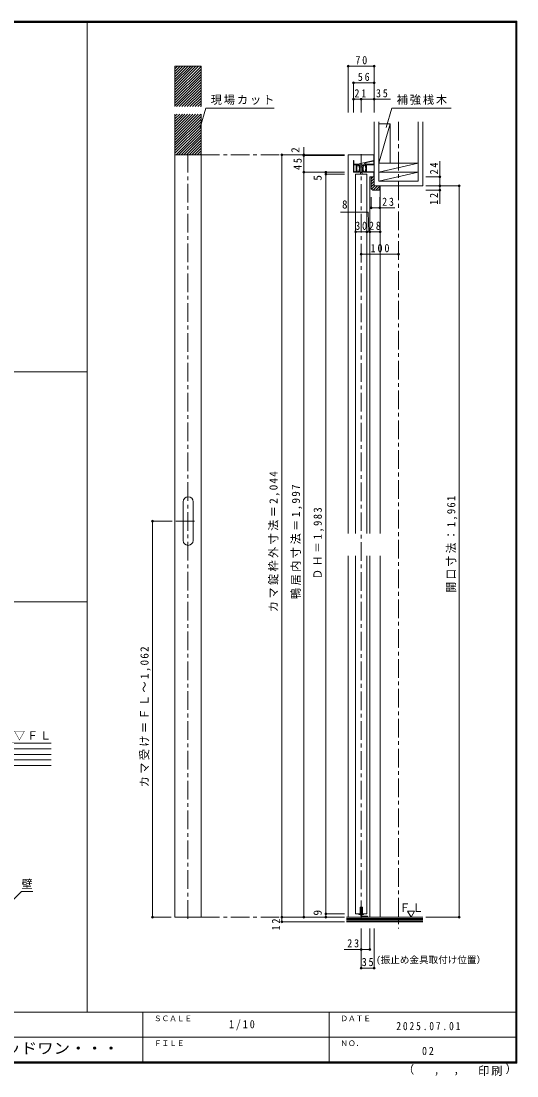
# Model space of a CAD drawing. Units: millimetres at full size, sheet at 1:10. Extents: x -2000 to 1900, y -1436 to 1392.
# Drawn here: x 571 to 1900, y -1436 to 1392 of the extents above; entities that cross this region are included whole.
import ezdxf
from ezdxf.enums import TextEntityAlignment as Align

# ---------------------------------------------------------------- set-up
doc = ezdxf.new("R2010")
doc.units = ezdxf.units.MM
doc.header["$LTSCALE"] = 10
doc.header["$PDMODE"] = 32
doc.header["$PDSIZE"] = 5
doc.linetypes.add('CHAIN1', pattern=[8, 5, -1, 1, -1])
for name, color, linetype, lineweight in [('0-1_通り芯', 4, 'CHAIN1', 9), ('0-2_柱', 7, 'Continuous', 9), ('0-3_仕上げ', 2, 'Continuous', 9), ('0-4_枠', 3, 'Continuous', 9), ('0-5_ケーシング', 3, 'Continuous', 9), ('0-6_扉', 6, 'Continuous', 9), ('0-7_金物', 7, 'Continuous', 9), ('0-A_文字', 7, 'Continuous', 9), ('0-B_寸法', 7, 'Continuous', 9), ('0-C_ハッチ', 3, 'Continuous', 9), ('1-3_仕上げ', 2, 'Continuous', 9), ('1-A_文字', 7, 'Continuous', 9), ('1-C_ハッチ', 4, 'Continuous', 9), ('F-1_図枠', 6, 'Continuous', 9)]:
    doc.layers.add(name, color=color, linetype=linetype, lineweight=lineweight)
doc.layers.add('F-A_文字', color=7, linetype='Continuous')
doc.styles.add('ＭＳ ゴシック', font='')
doc.styles.get('ＭＳ ゴシック').set_extended_font_data('MS Gothic')

msp = doc.modelspace()

# ---------------------------------------------------------------- linework, layer by layer
at = {"layer": '0-1_通り芯'}
for p, q in [((1017.96, 1035.44), (1017.96, -1021.75)), ((1052.96, 1033.42), (1269.86, 1033.42)), ((1482.63, 1034.94), (1482.63, -1021.25)), ((1035.71, 51.42), (967.96, 51.42)), ((1052.96, -1010.58), (1269.86, -1010.08))]:
    msp.add_line(p, q, dxfattribs=at)
at = {"layer": '0-2_柱'}
for p, q in [((1530.13, 962.92), (1530.13, 1121.57)), ((1560.13, 1115.92), (1530.13, 1010.92)), ((1560.13, 1010.92), (1560.13, 1115.92)), ((1530.13, 986.92), (1635.13, 986.92)), ((1530.13, 962.92), (1635.13, 986.92))]:
    msp.add_line(p, q, dxfattribs=at)
msp.add_lwpolyline([(1530.13, 1010.92), (1635.13, 1010.92), (1530.13, 986.92)], dxfattribs=at)
at = {"layer": '0-3_仕上げ'}
for p, q in [((1517.63, 1121.42), (1517.63, 950.42)), ((1560.13, 1115.92), (1530.13, 1115.92)), ((1635.13, 962.92), (1635.13, 1121.92)), ((1647.63, 950.42), (1647.63, 1121.42)), ((1635.13, 962.92), (1530.13, 962.92)), ((1647.63, 950.42), (1517.63, 950.42)), ((1442.95, -1010.58), (1647.63, -1010.58)), ((1442.95, -1022.58), (1647.63, -1022.58))]:
    msp.add_line(p, q, dxfattribs=at)
at = {"layer": '0-4_枠'}
for p, q in [((1052.96, 1162.31), (1052.96, 1270.71)), ((982.96, 1142.31), (982.96, -1010.58)), ((1052.96, 1142.31), (1052.96, -1010.58)), ((1052.96, 1033.42), (982.96, 1033.42)), ((1447.63, 1033.42), (1517.63, 1033.42)), ((1447.63, 1033.42), (1447.63, 17.92)), ((1517.63, 974.42), (1505.63, 974.42)), ((1505.63, 974.42), (1505.63, 17.92)), ((1517.63, 950.42), (1517.63, 974.42)), ((1533.63, 950.42), (1533.63, 17.92)), ((1005.21, -0.35), (1005.21, 103.19)), ((1031.71, -0.35), (1031.71, 103.19)), ((1031.71, -0.35), (1031.71, 28.9)), ((1447.63, -42.08), (1447.63, -1010.58)), ((1505.63, -42.08), (1505.63, -1010.58)), ((1533.63, -42.08), (1533.63, -1010.58)), ((982.96, -1010.58), (1052.96, -1010.58))]:
    msp.add_line(p, q, dxfattribs=at)
msp.add_lwpolyline([(1052.96, 1270.71), (982.96, 1270.71), (982.96, 1162.31)], dxfattribs=at)
for centre, start, end in [((1018.56, 103.19), 0, 180), ((1018.46, -0.35), 180, 0)]:
    msp.add_arc(centre, 13.25, start, end, dxfattribs=at)
at = {"layer": '0-5_ケーシング'}
for p, q in [((1509.63, 942.42), (1509.63, 974.42)), ((1517.63, 950.42), (1517.63, 974.42)), ((1513.63, 938.42), (1509.63, 942.42))]:
    msp.add_line(p, q, dxfattribs=at)
msp.add_lwpolyline([(1513.63, 938.42), (1532.63, 938.42), (1532.63, 950.42), (1517.63, 950.42)], dxfattribs=at)
at = {"layer": '0-6_扉'}
for p, q in [((1497.63, 981.42), (1467.63, 981.42)), ((1467.63, 981.42), (1467.63, 17.92)), ((1497.63, 981.42), (1497.63, 17.92)), ((1467.63, -42.08), (1467.63, -1001.58)), ((1497.63, -42.08), (1497.63, -1001.58)), ((1485.88, -983.58), (1485.88, -1001.58)), ((1479.38, -1001.58), (1467.63, -1001.58)), ((1485.88, -1001.58), (1497.63, -1001.58))]:
    msp.add_line(p, q, dxfattribs=at)
msp.add_lwpolyline([(1485.88, -983.58), (1479.38, -983.58), (1479.38, -1001.58)], dxfattribs=at)
at = {"layer": '0-7_金物'}
for p, q in [((1461.63, 1018.42), (1463.13, 1018.42)), ((1461.63, 987.42), (1461.63, 1018.42)), ((1463.13, 1018.42), (1463.13, 1007.92)), ((1477, 1009.42), (1516.13, 1018.42)), ((1517.63, 1031.42), (1516.13, 1031.42)), ((1516.13, 1018.42), (1516.13, 1031.42)), ((1463.13, 1007.92), (1477, 1007.92)), ((1463.13, 988.92), (1463.13, 1005.42)), ((1467.63, 1006.42), (1464.13, 1006.42)), ((1468.63, 988.92), (1468.63, 1005.42)), ((1470.13, 1005.42), (1470.13, 988.71)), ((1476, 1006.42), (1471.13, 1006.42)), ((1477, 1009.42), (1477, 1007.92)), ((1477, 1005.42), (1477, 1003.42)), ((1477, 1003.42), (1479, 1003.42)), ((1477.17, 991.72), (1479.13, 991.72)), ((1477.62, 995.91), (1479.13, 995.91)), ((1479, 1005.42), (1479, 1003.42)), ((1485.18, 1006.42), (1480, 1006.42)), ((1486.13, 995.91), (1487.63, 995.91)), ((1486.13, 991.72), (1488.13, 991.72)), ((1486.18, 1005.42), (1486.18, 1003.42)), ((1486.18, 1003.42), (1488.18, 1003.42)), ((1488.18, 1005.42), (1488.18, 1003.42)), ((1494.13, 1006.42), (1489.18, 1006.42)), ((1514.9, 1016.6), (1492.28, 1011.4)), ((1492.5, 1009.42), (1496.63, 1009.42)), ((1495.13, 1005.42), (1495.13, 988.71)), ((1496.63, 1009.42), (1496.63, 1007.92)), ((1515.13, 1007.92), (1496.63, 1007.92)), ((1496.63, 988.92), (1496.63, 1005.42)), ((1497.63, 1006.42), (1517.63, 1006.42)), ((1516.13, 1008.92), (1516.13, 1015.63)), ((1462.63, 986.42), (1475.26, 986.42)), ((1467.63, 987.92), (1464.13, 987.92)), ((1475.26, 986.42), (1475.28, 986.42)), ((1480.63, 986.42), (1480.63, 981.42)), ((1484.63, 986.42), (1484.63, 981.42)), ((1489.99, 986.42), (1489.97, 986.42)), ((1516.13, 986.42), (1489.99, 986.42)), ((1497.63, 987.92), (1517.63, 987.92)), ((1516.13, 986.42), (1516.13, 974.42)), ((1479.38, -983.58), (1485.88, -983.58)), ((1484.88, -984.58), (1480.38, -984.58)), ((1480.38, -1002.58), (1480.38, -984.58)), ((1484.88, -984.58), (1484.88, -1002.58)), ((1485.88, -983.58), (1485.88, -1001.58)), ((1480.38, -1002.58), (1476.38, -1002.58)), ((1484.88, -1002.58), (1488.88, -1002.58))]:
    msp.add_line(p, q, dxfattribs=at)
at = {"layer": '0-7_金物', "color": 3}
for p, q in [((1481.13, -1007.58), (1481.13, -990.58)), ((1484.13, -990.58), (1481.13, -990.58)), ((1484.13, -990.58), (1484.13, -1007.58)), ((1499.13, -1007.58), (1484.13, -1007.58)), ((1484.13, -1010.58), (1499.13, -1010.58)), ((1499.13, -1007.58), (1499.13, -1010.58))]:
    msp.add_line(p, q, dxfattribs=at)
at = {"layer": '0-7_金物'}
msp.add_lwpolyline([(1479.13, 986.42), (1479.13, 1001.42), (1486.13, 1001.42), (1486.13, 986.42)], close=True, dxfattribs=at)
for points in [[(1477.37, 988.51), (1477.35, 988.31), (1477.31, 987.98), (1477.23, 987.67), (1477.11, 987.39), (1477.01, 987.26), (1476.91, 987.17), (1476.71, 987.04), (1476.49, 986.93), (1476.25, 986.83), (1476.11, 986.78), (1475.97, 986.72), (1475.73, 986.62), (1475.5, 986.52), (1475.28, 986.42)], [(1487.88, 988.51), (1487.9, 988.31), (1487.94, 987.98), (1488.02, 987.67), (1488.14, 987.39), (1488.24, 987.26), (1488.34, 987.17), (1488.54, 987.04), (1488.76, 986.93), (1489, 986.83), (1489.14, 986.78), (1489.28, 986.72), (1489.52, 986.62), (1489.75, 986.52), (1489.97, 986.42)], [(1476.38, -1002.58), (1476.38, -1001.58), (1479.38, -1001.58), (1479.38, -983.58)], [(1485.88, -1001.58), (1488.88, -1001.58), (1488.88, -1002.58)]]:
    msp.add_lwpolyline(points, dxfattribs=at)
for centre, radius, start, end in [((1464.13, 1005.42), 1, 90, 180), ((1467.63, 1005.42), 1, 0, 90), ((1471.13, 1005.42), 1, 90, 180), ((1476, 1005.42), 1, 0, 90), ((1480, 1005.42), 1, 90, 180), ((1485.18, 1005.42), 1, 0, 90), ((1489.18, 1005.42), 1, 90, 180), ((1492.5, 1010.42), 1, 102.95559, 270), ((1494.13, 1005.42), 1, 0, 90), ((1497.63, 1005.42), 1, 90, 180), ((1515.13, 1015.63), 1, 0, 102.95559), ((1515.13, 1008.92), 1, 270, 0), ((1462.63, 987.42), 1, 180, 270), ((1464.13, 988.92), 1, 180, 270), ((1467.63, 988.92), 1, 270, 0), ((1473.95, 996.01), 8.24, 242.34607, 294.53166), ((1491.3, 996.01), 8.24, 245.46834, 297.65393), ((1497.63, 988.92), 1, 180, 270)]:
    msp.add_arc(centre, radius, start, end, dxfattribs=at)
at = {"layer": '0-7_金物', "color": 3}
msp.add_arc((1484.13, -1007.58), 3, 180, 270, dxfattribs=at)
at = {"layer": '0-7_金物'}
for centre in [(1474.13, 996.67), (1491.13, 996.67)]:
    msp.add_ellipse(centre, major_axis=(0, -9), ratio=0.3888, dxfattribs=at)
at = {"layer": '0-A_文字'}
for p, q in [((1066.06, 1158.73), (1050.27, 1106.24)), ((1249.05, 1158.73), (1066.06, 1158.73)), ((1564.79, 1158.73), (1549, 1106.24)), ((1723.83, 1158.73), (1564.79, 1158.73)), ((1606.64, -993.9), (1616.04, -1010.18)), ((1625.44, -993.9), (1606.64, -993.9)), ((1616.04, -1010.18), (1625.44, -993.9))]:
    msp.add_line(p, q, dxfattribs=at)
at = {"layer": '0-B_寸法', "color": 4}
for p, q in [((1447.63, 1270.71), (1447.63, 1146.61)), ((1517.63, 1270.71), (1447.63, 1270.71)), ((1517.63, 1270.71), (1517.63, 1146.61)), ((1461.63, 1225.99), (1461.63, 1146.61)), ((1461.63, 1225.99), (1517.63, 1225.99)), ((1461.63, 1182.12), (1482.63, 1182.12)), ((1482.63, 1182.12), (1482.63, 1146.61)), ((1482.63, 1182.12), (1561.33, 1182.12)), ((1328.29, 986.42), (1328.29, 1053.58)), ((1269.86, 1033.42), (1437.29, 1033.42)), ((1269.86, 1033.42), (1269.86, -1010.58)), ((1328.29, 1031.42), (1437.29, 1031.42)), ((1328.29, 986.42), (1437.29, 986.42)), ((1328.29, 986.42), (1328.29, -1010.58)), ((1388.03, 986.42), (1388.03, 981.42)), ((1388.03, 981.42), (1437.29, 981.42)), ((1388.03, 981.42), (1388.03, -1001.58)), ((1693.67, 974.42), (1655.37, 974.42)), ((1745.4, 950.42), (1655.37, 950.42)), ((1693.67, 938.42), (1655.37, 938.42)), ((1745.4, 950.42), (1745.4, -1010.58)), ((1509.63, 891.17), (1509.63, 920.1)), ((1532.63, 891.17), (1532.63, 920.1)), ((1501.02, 879.4), (1426.98, 879.4)), ((1502.84, 825.85), (1501.02, 879.4)), ((1509.63, 891.17), (1572.24, 891.17)), ((1467.63, 826.85), (1467.63, 854.1)), ((1497.63, 826.85), (1497.63, 854.1)), ((1505.63, 826.85), (1505.63, 854.1)), ((1533.63, 826.85), (1533.63, 854.1)), ((1467.63, 826.85), (1497.63, 826.85)), ((1497.63, 826.85), (1505.63, 826.85)), ((1505.63, 826.85), (1533.63, 826.85)), ((1482.63, 766.85), (1582.63, 766.85)), ((922.96, 51.42), (972.96, 51.42)), ((922.96, -1010.58), (922.96, 51.42)), ((922.96, -1010.58), (972.96, -1010.58)), ((1269.86, -1010.58), (1437.29, -1010.58)), ((1269.86, -1010.58), (1269.86, -1022.58)), ((1388.03, -1001.58), (1388.03, -1010.58)), ((1388.03, -1001.58), (1437.29, -1001.58)), ((1745.4, -1010.58), (1655.37, -1010.58)), ((1269.86, -1022.58), (1437.29, -1022.58)), ((1482.63, -1146.55), (1482.63, -1040.63)), ((1505.63, -1096.41), (1505.63, -1040.63)), ((1517.63, -1146.55), (1517.63, -1040.63)), ((1436.58, -1096.41), (1505.63, -1096.41)), ((1482.63, -1146.55), (1517.63, -1146.55))]:
    msp.add_line(p, q, dxfattribs=at)
at = {"layer": '0-B_寸法', "color": 4, "linetype": 'CHAIN1'}
msp.add_line((1582.63, 1121.42), (1582.63, -1040.63), dxfattribs=at)
at = {"layer": '0-B_寸法', "color": 4}
msp.add_lwpolyline([(1693.67, 1016.26), (1693.67, 950.42), (1693.67, 901.77)], dxfattribs=at)
at = {"layer": '0-B_寸法'}
for p in [(1447.63, 1270.71), (1517.63, 1270.71), (1461.63, 1225.99), (1517.63, 1225.99), (1461.63, 1182.12), (1482.63, 1182.12), (1517.63, 1182.12), (1269.86, 1033.42), (1328.29, 1033.42), (1328.29, 1031.42), (1328.29, 986.42), (1388.03, 986.42), (1388.03, 981.42), (1693.67, 974.42), (1693.67, 950.42), (1693.67, 938.42), (1745.4, 950.42), (1509.63, 891.17), (1532.63, 891.17), (1467.63, 826.85), (1497.63, 826.85), (1505.63, 826.85), (1533.63, 826.85), (1482.63, 766.85), (1582.63, 766.85), (922.96, 51.42), (922.96, -1010.58), (1269.86, -1010.58), (1328.29, -1010.58), (1388.03, -1001.58), (1388.03, -1010.58), (1745.4, -1010.58), (1269.86, -1022.58), (1482.63, -1096.41), (1505.63, -1096.41), (1482.63, -1146.55), (1517.63, -1146.55)]:
    msp.add_point(p, dxfattribs=at)
at = {"layer": '0-C_ハッチ', "color": 4}
for p, q in [((982.96, 1263.8), (989.86, 1270.71)), ((982.96, 1256.73), (996.93, 1270.71)), ((982.96, 1249.66), (1004.01, 1270.71)), ((982.96, 1242.59), (1011.08, 1270.71)), ((982.96, 1235.52), (1018.15, 1270.71)), ((982.96, 1228.45), (1025.22, 1270.71)), ((982.96, 1221.38), (1032.29, 1270.71)), ((982.96, 1214.31), (1039.36, 1270.71)), ((982.96, 1207.24), (1046.43, 1270.71)), ((982.96, 1200.16), (1052.96, 1270.16)), ((982.96, 1193.09), (1052.96, 1263.09)), ((982.96, 1186.02), (1052.96, 1256.02)), ((982.96, 1178.95), (1052.96, 1248.95)), ((982.96, 1171.88), (1052.96, 1241.88)), ((982.96, 1164.81), (1052.96, 1234.81)), ((987.54, 1162.31), (1052.96, 1227.74)), ((994.61, 1162.31), (1052.96, 1220.67)), ((1001.68, 1162.31), (1052.96, 1213.6)), ((1008.75, 1162.31), (1052.96, 1206.52)), ((1015.82, 1162.31), (1052.96, 1199.45)), ((1022.89, 1162.31), (1052.96, 1192.38)), ((1029.96, 1162.31), (1052.96, 1185.31)), ((1037.04, 1162.31), (1052.96, 1178.24)), ((1044.11, 1162.31), (1052.96, 1171.17)), ((1051.18, 1162.31), (1052.96, 1164.1)), ((982.96, 1136.52), (988.75, 1142.31)), ((982.96, 1129.45), (995.82, 1142.31)), ((982.96, 1122.38), (1002.89, 1142.31)), ((982.96, 1115.31), (1009.96, 1142.31)), ((982.96, 1108.24), (1017.04, 1142.31)), ((982.96, 1101.17), (1024.11, 1142.31)), ((982.96, 1094.1), (1031.18, 1142.31)), ((982.96, 1087.03), (1038.25, 1142.31)), ((982.96, 1079.96), (1045.32, 1142.31)), ((982.96, 1072.88), (1052.39, 1142.31)), ((982.96, 1065.81), (1052.96, 1135.81)), ((982.96, 1058.74), (1052.96, 1128.74)), ((982.96, 1051.67), (1052.96, 1121.67)), ((982.96, 1044.6), (1052.96, 1114.6)), ((982.96, 1037.53), (1052.96, 1107.53)), ((985.93, 1033.42), (1052.96, 1100.46)), ((993, 1033.42), (1052.96, 1093.39)), ((1000.07, 1033.42), (1052.96, 1086.32)), ((1007.14, 1033.42), (1052.96, 1079.25)), ((1014.21, 1033.42), (1052.96, 1072.17)), ((1021.28, 1033.42), (1052.96, 1065.1)), ((1028.35, 1033.42), (1052.96, 1058.03)), ((1035.42, 1033.42), (1052.96, 1050.96)), ((1042.49, 1033.42), (1052.96, 1043.89)), ((1049.57, 1033.42), (1052.96, 1036.82)), ((1509.63, 969.04), (1515.01, 974.42)), ((1509.63, 961.97), (1517.63, 969.97)), ((1509.63, 954.9), (1517.63, 962.9)), ((1509.63, 947.83), (1517.63, 955.83)), ((1510.46, 941.59), (1519.29, 950.42)), ((1514.36, 938.42), (1526.36, 950.42)), ((1521.44, 938.42), (1532.63, 949.61)), ((1528.51, 938.42), (1532.63, 942.54)), ((1481.13, -994.22), (1484.13, -991.22)), ((1481.13, -998.46), (1484.13, -995.46)), ((1481.13, -1002.71), (1484.13, -999.71)), ((1481.13, -1006.95), (1484.13, -1003.95)), ((1482.33, -1009.98), (1484.74, -1007.58)), ((1485.98, -1010.58), (1488.98, -1007.58)), ((1490.23, -1010.58), (1493.23, -1007.58)), ((1494.47, -1010.58), (1497.47, -1007.58)), ((1498.71, -1010.58), (1499.12, -1010.16))]:
    msp.add_line(p, q, dxfattribs=at)
at = {"layer": '0-C_ハッチ', "color": 7}
for p, q in [((1442.95, -1013.58), (1647.63, -1013.58)), ((1442.95, -1016.58), (1647.63, -1016.58)), ((1442.95, -1019.58), (1647.63, -1019.58))]:
    msp.add_line(p, q, dxfattribs=at)
at = {"layer": '1-3_仕上げ'}
for p, q in [((63.39, -543.77), (651.07, -543.77)), ((63.39, -603.77), (651.07, -603.77))]:
    msp.add_line(p, q, dxfattribs=at)
at = {"layer": '1-A_文字'}
for q in [(546.59, -966.32), (601.59, -941.32)]:
    msp.add_line((571.59, -941.32), q, dxfattribs=at)
at = {"layer": '1-C_ハッチ', "color": 7}
for p, q in [((63.39, -558.77), (651.07, -558.77)), ((63.39, -573.77), (651.07, -573.77)), ((63.39, -588.77), (651.07, -588.77))]:
    msp.add_line(p, q, dxfattribs=at)
at = {"layer": 'F-1_図枠'}
for p, q in [((-2000, 1391.67), (1900, 1391.67)), ((-2000, 1390), (1900, 1390)), ((-2000, 1388.33), (1900, 1388.33)), ((747.8, 1391.67), (747.8, -1263.33)), ((1896.67, 1391.67), (1896.67, -1401.67)), ((1898.33, 1391.67), (1898.33, -1401.67)), ((1900, 1391.67), (1900, -1401.67)), ((-2000, 451.83), (747.8, 451.83)), ((-2000, -164.67), (747.8, -164.67)), ((1900, -1265), (-2000, -1265)), ((896.67, -1265), (896.67, -1398.33)), ((1396.67, -1265), (1396.67, -1398.33)), ((-50, -1331.67), (1896.67, -1331.67)), ((1900, -1398.33), (-2000, -1398.33)), ((1900, -1400), (-2000, -1400)), ((1900, -1401.67), (-2000, -1401.67))]:
    msp.add_line(p, q, dxfattribs=at)

# ---------------------------------------------------------------- texts
at = {"layer": '0-A_文字', "style": 'ＭＳ ゴシック'}
msp.add_text('(振止め金具取付け位置）', height=18.33, dxfattribs=at).set_placement((1522.42, -1139.25), align=Align.BOTTOM_LEFT)
at = {"layer": '0-A_文字', "char_height": 21.99, "attachment_point": 7, "style": 'ＭＳ ゴシック'}
for s, insert in [('\\T1.17;現場カット', (1079.05, 1167.08)), ('\\T1.17;補強桟木', (1577.78, 1167.08)), ('\\T1.17;ＦＬ', (1584.53, -995.98))]:
    msp.add_mtext(s, dxfattribs=dict(at, insert=insert))
at = {"layer": '0-B_寸法', "style": 'ＭＳ ゴシック'}
for s, p in [('2', (1323.29, 1038.58)), ('5', (1383.03, 964.01)), ('9', (1383.03, -1005.81))]:
    msp.add_text(s, height=21.99, rotation=90, dxfattribs=at).set_placement(p, align=Align.BOTTOM_LEFT)
msp.add_text('8', height=21.99, dxfattribs=at).set_placement((1430.92, 882.77), align=Align.BOTTOM_LEFT)
at = {"layer": '0-B_寸法', "char_height": 21.99, "attachment_point": 7, "style": 'ＭＳ ゴシック'}
for s, insert in [('\\T1.36;\\W0.9;70', (1466.88, 1275.71)), ('\\T1.36;\\W0.9;56', (1473.38, 1230.99)), ('\\T1.36;\\W0.9;21', (1464.32, 1187.12)), ('\\T1.36;\\W0.9;35', (1522.09, 1187.12)), ('\\T1.36;\\W0.9;23', (1538.47, 896.17)), ('\\T1.36;\\W0.9;30', (1466.38, 831.85)), ('\\T1.36;\\W0.9;28', (1503.38, 831.85)), ('\\T1.38;\\W0.9;100', (1507.63, 771.85)), ('\\T1.36;\\W0.9;23', (1445.09, -1091.41)), ('\\T1.36;\\W0.9;35', (1483.88, -1141.55))]:
    msp.add_mtext(s, dxfattribs=dict(at, insert=insert))
at = {"layer": '0-B_寸法', "char_height": 21.99, "attachment_point": 7, "rotation": 90, "style": 'ＭＳ ゴシック'}
for s, insert in [('\\T1.36;\\W0.9;45', (1323.29, 992.67)), ('\\T1.36;\\W0.9;24', (1688.67, 980.86)), ('\\T1.36;\\W0.9;12', (1688.36, 899.24)), ('\\T1.21;カマ錠枠外寸法＝2,044', (1263.86, -192.58)), ('\\T1.22;鴨居内寸法＝1,997', (1323.86, -157.58)), ('\\T1.23;\\W0.95;開口寸法：1,961', (1740.4, -140.08)), ('\\T1.26;\\W0.95;ＤＨ＝1,983', (1382.39, -105.08)), ('\\T1.21;カマ受け＝ＦＬ～1,062', (917.96, -662.08)), ('\\T1.36;\\W0.9;12', (1264.86, -1045.62))]:
    msp.add_mtext(s, dxfattribs=dict(at, insert=insert))
at = {"layer": '1-A_文字', "style": 'ＭＳ ゴシック'}
msp.add_text('壁', height=21.99, dxfattribs=at).set_placement((571.59, -938.82), align=Align.BOTTOM_LEFT)
at = {"layer": '1-A_文字', "insert": (551.13, -536.27), "char_height": 21.99, "attachment_point": 7, "style": 'ＭＳ ゴシック'}
msp.add_mtext('\\T1.17;▽ＦＬ', dxfattribs=at)
at = {"layer": 'F-A_文字', "style": 'ＭＳ ゴシック'}
for s, height, p in [('ＳＣＡＬＥ', 14.66, (926.67, -1293.33)), ('ＤＡＴＥ', 14.66, (1426.67, -1293.33)), ('ＦＩＬＥ', 14.66, (926.67, -1360)), ('ＮＯ．', 14.66, (1426.67, -1360)), ('（', 21.99, (1594.68, -1436.1)), ('）', 21.99, (1869.47, -1434.71)), (',', 21.99, (1677.09, -1436.1)), (',', 21.99, (1730.07, -1435.18))]:
    msp.add_text(s, height=height, dxfattribs=at).set_placement(p, align=Align.BOTTOM_LEFT)
at = {"layer": 'F-A_文字', "style": 'ＭＳ ゴシック', "width": 1.1}
msp.add_text('ウッドワン・・・', height=29.33, dxfattribs=at).set_placement((481.67, -1385), align=Align.BOTTOM_LEFT)
at = {"layer": 'F-A_文字', "char_height": 21.99, "attachment_point": 7, "style": 'ＭＳ ゴシック'}
for s, insert in [('\\T1.38;\\W0.9;1/10', (1127.92, -1313.33)), ('\\T1.39;\\W0.85;2025.07.01', (1576.67, -1313.33)), ('\\T1.36;\\W0.9;02', (1645.42, -1380)), ('\\T1.17;印刷', (1796.05, -1435.64))]:
    msp.add_mtext(s, dxfattribs=dict(at, insert=insert))

doc.saveas('drawing.dxf')
